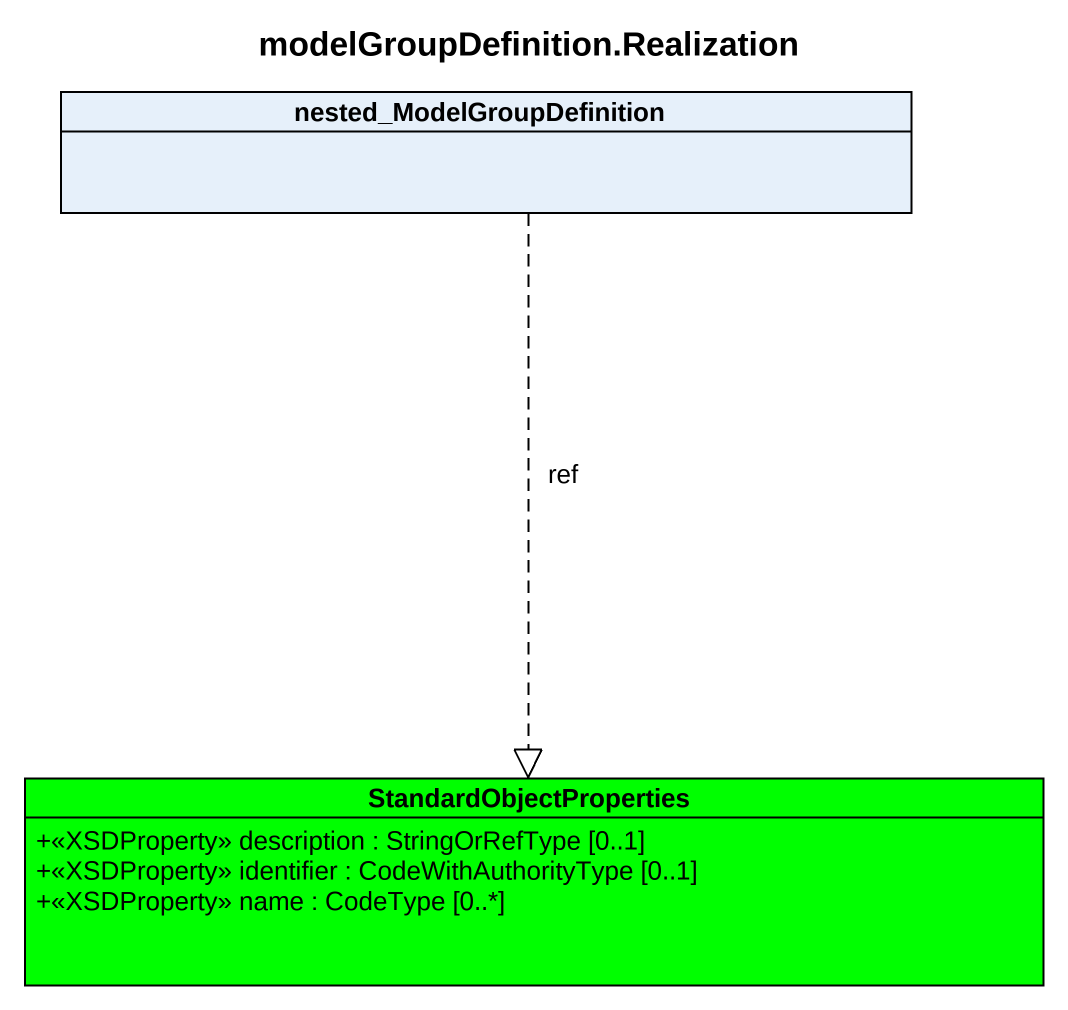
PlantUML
@startuml
title modelGroupDefinition.Realization
hide circle
hide empty members
skinparam classAttributeIconSize 0
class nested_ModelGroupDefinition
class StandardObjectProperties #00FF00 {
  +<<XSDProperty>> description : StringOrRefType [0..1]
  +<<XSDProperty>> identifier : CodeWithAuthorityType [0..1]
  +<<XSDProperty>> name : CodeType [0..*]
}
nested_ModelGroupDefinition ..|> StandardObjectProperties : ref
@enduml
